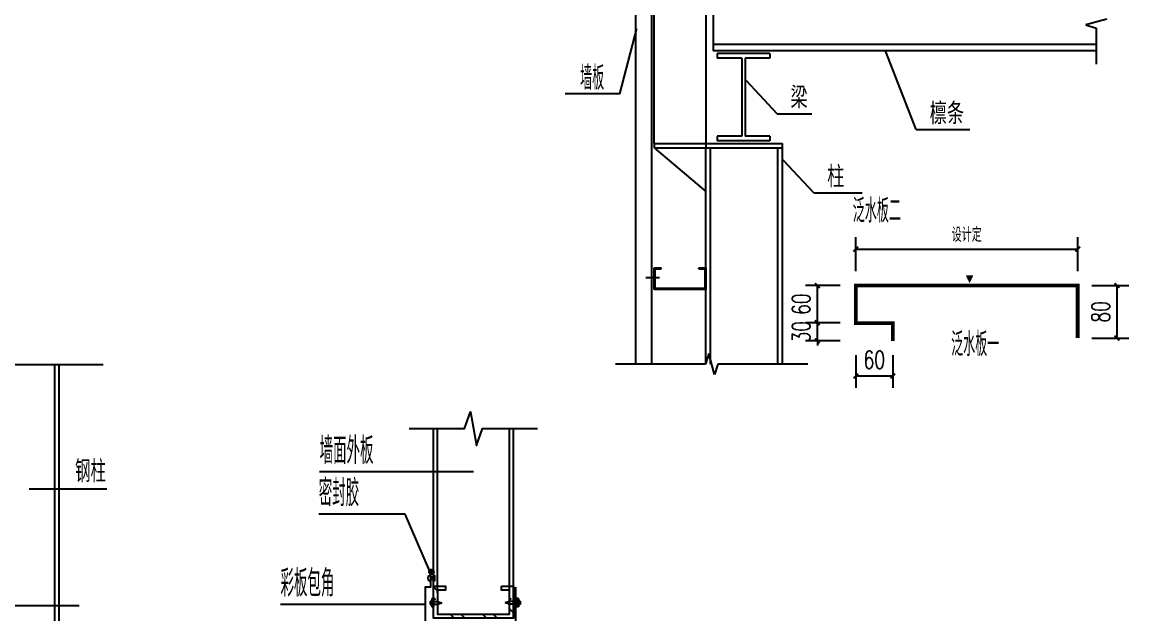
# Model space of a CAD drawing. Extents: x 4150464 to 4450492, y 75142 to 874437.
# Drawn here: x 4333713 to 4363162, y 90892 to 106642 of the extents above; entities that cross this region are included whole.
import ezdxf

# ---------------------------------------------------------------- set-up
doc = ezdxf.new("R2010")
doc.units = 0
doc.header["$LTSCALE"] = 1000
doc.header["$MEASUREMENT"] = 0
doc.linetypes.add('30', pattern=[0])
for name, color, linetype in [('DIM_SYMB', 3, 'Continuous'), ('killer_tk3.0000', 1, 'Continuous'), ('OTHER', 253, 'Continuous'), ('PUB_DIM', 3, 'Continuous'), ('PUB_TEXT', 7, 'Continuous'), ('WALL', 6, 'Continuous'), ('线', 144, 'Continuous'), ('线线', 150, 'Continuous')]:
    doc.layers.add(name, color=color, linetype=linetype)
doc.styles.add('_HZTXT', font='txt.shx', dxfattribs={"width": 0.8, "bigfont": 'hztxt.shx'})
doc.styles.add('_TCH_DIM', font='SIMPLEX', dxfattribs={"bigfont": 'GBCBIG'})
doc.styles.add('DIM_FONT', font='SIMPLEX', dxfattribs={"width": 0.7, "bigfont": 'GBCBIG'})
doc.styles.add('HZTXT', font='txt', dxfattribs={"width": 0.7, "height": 300, "bigfont": 'HZTXT'})
doc.dimstyles.new('DIMN', dxfattribs={"dimtxt": 300, "dimasz": 100, "dimexe": 250, "dimexo": 300, "dimgap": 150, "dimtad": 1, "dimdec": 0, "dimzin": 0, "dimdsep": 46, "dimtxsty": 'DIM_FONT', "dimblk": 'ARCHTICK', "dimcen": 0.09, "dimclrt": 7, "dimazin": 2, "dimtfac": 1, "dimtdec": 0, "dimtix": 1, "dimtmove": 2, "dimatfit": 3, "dimfxl": 1, "dimtolj": 1, "dimtzin": 0, "dimarcsym": 0})

# ---------------------------------------------------------------- blocks, each defined once
blk = doc.blocks.new('sdgfdg')
h = blk.add_hatch()
h.set_pattern_fill('ANSI37', color=256, scale=7.5, style=0)
h.set_pattern_definition([(45, (940921.474, 438379.817), (-16.8379802, 16.8379802), []), (135, (940921.474, 438379.817), (-16.8379802, -16.8379802), [])])
h.paths.add_polyline_path([(1036368, 569627, 1), (1036278, 569627, 1)])
h = blk.add_hatch()
h.set_pattern_fill('ANSI32', color=256, scale=45, style=0)
h.set_pattern_definition([(315, (970491.75, 700444.56), (-303.0836, -303.0836), []), (315, (970693.8, 700444.56), (-303.0836, -303.0836), [])])
h.paths.add_polyline_path([(1037860, 568760), (1036360, 568760), (1036360, 569019), (1036435, 569019), (1036435, 568965), (1036435, 568835), (1037785, 568835), (1037785, 569019), (1037860, 569019)])
h.paths.add_polyline_path([(1037860, 569109), (1037785, 569109), (1037785, 569164), (1037785, 569285), (1037635, 569285), (1037635, 569360), (1037860, 569360)])
h.paths.add_polyline_path([(1036585, 569285), (1036435, 569285), (1036435, 569109), (1036360, 569109), (1036360, 569360), (1036585, 569360)])
for p, q in [((1036435, 569238), (1036435, 572309)), ((1037785, 569285), (1037785, 572309)), ((1036330, 569126), (1036330, 568974)), ((1036330, 569126), (1036360, 569126)), ((1036360, 569126), (1036360, 568974)), ((1037951, 569126), (1037921, 569126)), ((1037921, 569126), (1037921, 568974)), ((1037951, 569126), (1037951, 568974)), ((1036300, 569081), (1036300, 569019)), ((1036300, 569081), (1036330, 569081)), ((1036300, 569019), (1036330, 569019)), ((1036330, 568974), (1036360, 568974)), ((1036360, 569074), (1036435, 569074)), ((1036360, 569026), (1036435, 569026)), ((1036435, 569074), (1036517, 569050)), ((1036435, 569026), (1036517, 569050)), ((1037785, 569074), (1037702, 569050)), ((1037785, 569026), (1037702, 569050)), ((1037921, 569074), (1037785, 569074)), ((1037921, 569026), (1037785, 569026)), ((1037951, 568974), (1037921, 568974)), ((1037981, 569081), (1037951, 569081)), ((1037981, 569019), (1037951, 569019)), ((1037981, 569081), (1037981, 569019))]:
    blk.add_line(p, q)
blk.add_lwpolyline([(1036360, 569459), (1036360, 569558), (1036383, 569558), (1036383, 569459)], close=True)
blk.add_lwpolyline([(1037635, 569360), (1037860, 569360), (1037860, 568760), (1036360, 568760), (1036360, 569360), (1036585, 569360), (1036585, 569285), (1036435, 569285), (1036435, 568835), (1037785, 568835), (1037785, 569285), (1037635, 569285), (1037635, 569360)])
blk.add_circle((1036323, 569627), 45)
blk.add_arc((1036315, 569508), 60, 90, 270)
at = {"layer": 'PUB_DIM'}
for p, q in [((1034957, 571497), (1034232, 571497)), ((1037110, 571497), (1034957, 571497)), ((1035830, 570706), (1034216, 570706)), ((1036287, 569653), (1035830, 570706)), ((1035145, 569015), (1033500, 569015)), ((1036210, 569015), (1035145, 569015))]:
    blk.add_line(p, q, dxfattribs=at)
blk.add_lwpolyline([(1035910, 572309), (1036941, 572309), (1037056, 572624), (1037167, 571994), (1037278, 572309), (1038310, 572309)], dxfattribs=at)
at = {"layer": 'PUB_TEXT'}
for p, q in [((1036360, 569531), (1036315, 569531)), ((1036360, 569486), (1036315, 569486))]:
    blk.add_line(p, q, dxfattribs=at)
at = {"layer": 'WALL'}
for p, q in [((1036360, 568760), (1036360, 572309)), ((1037860, 568760), (1037860, 572309))]:
    blk.add_line(p, q, dxfattribs=at)
for points in [[(1037905, 568685), (1036210, 568685), (1036210, 569345), (1036315, 569345), (1036315, 569610)], [(1037905, 568685), (1037905, 569344)]]:
    blk.add_lwpolyline(points, dxfattribs=at)
at = {"layer": 'PUB_TEXT', "style": '_TCH_DIM', "width": 0.7}
for s, p in [('墙面外板', (1034232, 571647)), ('密封胶', (1034216, 570856)), ('彩板包角', (1033500, 569165))]:
    blk.add_text(s, height=500, dxfattribs=at).set_placement(p)
blk = doc.blocks.new('346')
at = {"linetype": 'Continuous'}
for p, q in [((1107088.9, 49696.7, 1638.5), (1107088.9, 58458.3, 1638.5)), ((1107148.2, 49696.7, 1638.5), (1107148.2, 58458.3, 1638.5))]:
    blk.add_line(p, q, dxfattribs=at)
at = {"color": 3}
blk.add_line((1106744.7, 56786, 1638.5), (1107791.9, 56786, 1638.5), dxfattribs=at)
at = {"layer": 'DIM_SYMB', "elevation": 1638.5}
blk.add_lwpolyline([(1107742.2, 58458.3), (1105975.4, 58458.3), (1105899.8, 58250.4), (1105826.5, 58666.2), (1105752.7, 58458.3), (1103985.9, 58458.3)], dxfattribs=at)
at = {"layer": 'PUB_DIM', "elevation": 1638.5}
blk.add_lwpolyline([(1104312.6, 55217.4), (1105763.8, 55217.4), (1105831.9, 55404.5), (1105897.9, 55030.2), (1105964.3, 55217.4), (1107415.5, 55217.4)], dxfattribs=at)
at = {"layer": 'PUB_TEXT', "style": '_HZTXT', "width": 0.7}
blk.add_text('钢柱', height=297, dxfattribs=at).set_placement((1107362.4, 56875.1, 1638.5))
blk = doc.blocks.new('_ArchTick')
at = {"color": 0, "linetype": 'ByBlock', "const_width": 0.4}
blk.add_lwpolyline([(-0.5, -0.5), (0.5, 0.5)], dxfattribs=at)
blk = doc.blocks.new('*D318')
at = {"layer": 'Defpoints', "color": 0}
for p in [(13700559, 8397715), (13695911, 8396950), (13700559, 8396950)]:
    blk.add_point(p, dxfattribs=at)
at = {"layer": 'PUB_DIM', "color": 0, "lineweight": -2}
for p, q in [((13695911, 8397250), (13695911, 8397965)), ((13700559, 8397250), (13700559, 8397965)), ((13695911, 8397715), (13700559, 8397715))]:
    blk.add_line(p, q, dxfattribs=at)
at = {"layer": 'PUB_DIM', "color": 0, "lineweight": -2, "xscale": 100, "yscale": 100, "zscale": 100, "rotation": 180}
blk.add_blockref('_ArchTick', (13695911, 8397715), dxfattribs=at)
at = {"layer": 'PUB_DIM', "color": 0, "lineweight": -2, "xscale": 100, "yscale": 100, "zscale": 100}
blk.add_blockref('_ArchTick', (13700559, 8397715), dxfattribs=at)
at = {"layer": 'PUB_DIM', "color": 7, "insert": (13698235, 8398015), "char_height": 300, "attachment_point": 5, "style": 'HZTXT'}
blk.add_mtext('\\A1;设计定', dxfattribs=at)
blk = doc.blocks.new('*D319')
at = {"layer": 'Defpoints', "color": 0}
for p in [(13695911, 8395789), (13696686, 8395789), (13696686, 8395056)]:
    blk.add_point(p, dxfattribs=at)
at = {"layer": 'PUB_DIM', "color": 0, "lineweight": -2}
for p, q in [((13695911, 8395489), (13695911, 8394806)), ((13696686, 8395489), (13696686, 8394806)), ((13695911, 8395056), (13696686, 8395056))]:
    blk.add_line(p, q, dxfattribs=at)
at = {"layer": 'PUB_DIM', "color": 0, "lineweight": -2, "xscale": 100, "yscale": 100, "zscale": 100, "rotation": 180}
blk.add_blockref('_ArchTick', (13695911, 8395056), dxfattribs=at)
at = {"layer": 'PUB_DIM', "color": 0, "lineweight": -2, "xscale": 100, "yscale": 100, "zscale": 100}
blk.add_blockref('_ArchTick', (13696686, 8395056), dxfattribs=at)
at = {"layer": 'PUB_DIM', "color": 7, "insert": (13696298, 8395395), "char_height": 375, "attachment_point": 5, "style": 'DIM_FONT'}
blk.add_mtext('\\A1;60', dxfattribs=at)
blk = doc.blocks.new('*D320')
at = {"layer": 'Defpoints', "color": 0}
for p in [(13700559, 8396950), (13700559, 8395848), (13701381, 8395848)]:
    blk.add_point(p, dxfattribs=at)
at = {"layer": 'PUB_DIM', "color": 0, "lineweight": -2}
for p, q in [((13700859, 8396950), (13701631, 8396950)), ((13701381, 8396950), (13701381, 8395848)), ((13700859, 8395848), (13701631, 8395848))]:
    blk.add_line(p, q, dxfattribs=at)
at = {"layer": 'PUB_DIM', "color": 0, "lineweight": -2, "xscale": 100, "yscale": 100, "zscale": 100}
for p, rotation in [((13701381, 8396950), 90), ((13701381, 8395848), 270)]:
    blk.add_blockref('_ArchTick', p, dxfattribs=dict(at, rotation=rotation))
at = {"layer": 'PUB_DIM', "color": 7, "insert": (13701042, 8396399), "char_height": 375, "attachment_point": 5, "rotation": 90, "style": 'DIM_FONT'}
blk.add_mtext('\\A1;80', dxfattribs=at)
blk = doc.blocks.new('*D321')
at = {"layer": 'Defpoints', "color": 0}
for p in [(13695105, 8396950), (13695880, 8396950), (13695880, 8396171)]:
    blk.add_point(p, dxfattribs=at)
at = {"layer": 'PUB_DIM', "color": 0, "lineweight": -2}
for p, q in [((13695580, 8396950), (13694855, 8396950)), ((13695105, 8396171), (13695105, 8396950)), ((13695580, 8396171), (13694855, 8396171))]:
    blk.add_line(p, q, dxfattribs=at)
at = {"layer": 'PUB_DIM', "color": 0, "lineweight": -2, "xscale": 100, "yscale": 100, "zscale": 100}
for p, rotation in [((13695105, 8396950), 90), ((13695105, 8396171), 270)]:
    blk.add_blockref('_ArchTick', p, dxfattribs=dict(at, rotation=rotation))
at = {"layer": 'PUB_DIM', "color": 7, "insert": (13694766, 8396560), "char_height": 375, "attachment_point": 5, "rotation": 90, "style": 'DIM_FONT'}
blk.add_mtext('\\A1;60', dxfattribs=at)
blk = doc.blocks.new('*D322')
at = {"layer": 'Defpoints', "color": 0}
for p in [(13695105, 8396171), (13695880, 8396171), (13695880, 8395791)]:
    blk.add_point(p, dxfattribs=at)
at = {"layer": 'PUB_DIM', "color": 0, "lineweight": -2}
for p, q in [((13695580, 8396171), (13694855, 8396171)), ((13695105, 8396171), (13695105, 8396271)), ((13695105, 8395791), (13695105, 8396171)), ((13695580, 8395791), (13694855, 8395791)), ((13695105, 8395791), (13695105, 8395691))]:
    blk.add_line(p, q, dxfattribs=at)
at = {"layer": 'PUB_DIM', "color": 0, "lineweight": -2, "xscale": 100, "yscale": 100, "zscale": 100}
for p, rotation in [((13695105, 8396171), 270), ((13695105, 8395791), 90)]:
    blk.add_blockref('_ArchTick', p, dxfattribs=dict(at, rotation=rotation))
at = {"layer": 'PUB_DIM', "color": 7, "insert": (13694766, 8395981), "char_height": 375, "attachment_point": 5, "rotation": 90, "style": 'DIM_FONT'}
blk.add_mtext('\\A1;30', dxfattribs=at)
blk = doc.blocks.new('FHFGHSGS')
blk.add_hatch(color=256).paths.add_polyline_path([(13698294.3, 8396997.6), (13698214.5, 8397165.7), (13698374.6, 8397165.4)])
for p, q in [((13691301.9, 8395303.5), (13691301.9, 8408549.4)), ((13691637.9, 8395303.5), (13691637.9, 8408549.4)), ((13691687.2, 8399929.3), (13691687.2, 8408345.2)), ((13692767.2, 8408345.2), (13692767.2, 8399833.3)), ((13692923.9, 8402947.8), (13692923.9, 8401867.8)), ((13692923.9, 8402011.8), (13700949.7, 8402011.8)), ((13700949.7, 8401867.8), (13692923.9, 8401867.8)), ((13694110.4, 8401812.8), (13693007.8, 8401812.8)), ((13693007.8, 8401812.8), (13693007.8, 8401716.8)), ((13693523.1, 8401716.8), (13693007.8, 8401716.8)), ((13693523.1, 8401716.8), (13693523.1, 8400080)), ((13694110.4, 8401716.8), (13693595.1, 8401716.8)), ((13693595.1, 8401716.8), (13693595.1, 8400080)), ((13694110.4, 8401812.8), (13694110.4, 8401716.8)), ((13697178.3, 8400218.2), (13696534.5, 8401867.8)), ((13694261.9, 8400552.2), (13693618.1, 8401240.6)), ((13694261.9, 8400552.2), (13694989.3, 8400552.2)), ((13693523.1, 8400080), (13693007.8, 8400080)), ((13693007.8, 8400080), (13693007.8, 8399984)), ((13694110.4, 8400080), (13693595.1, 8400080)), ((13694110.4, 8400080), (13694110.4, 8399984)), ((13697178.3, 8400218.2), (13698297.6, 8400218.2)), ((13691687.2, 8399929.3), (13691687.2, 8399833.3)), ((13691687.2, 8399929.3), (13694376.4, 8399929.3)), ((13691687.2, 8399833.3), (13694376.4, 8399833.3)), ((13691687.2, 8399833.3), (13692767.2, 8398922.2)), ((13692767.2, 8395305.5), (13692767.2, 8399833.3)), ((13692863.2, 8395305.5), (13692863.2, 8399833.3)), ((13694110.4, 8399984), (13693007.8, 8399984)), ((13694280.4, 8395305.5), (13694280.4, 8399833.3)), ((13694376.4, 8395305.5), (13694376.4, 8399929.3)), ((13695030.2, 8398892.8), (13694386.5, 8399581.2)), ((13695030.2, 8398892.8), (13696046.8, 8398892.8)), ((13691687.2, 8396867.5), (13691687.2, 8397321.1)), ((13691687.2, 8397321.1), (13691831.2, 8397321.1)), ((13691708.8, 8396889.1), (13691708.8, 8397299.5)), ((13691708.8, 8397299.5), (13691831.2, 8397299.5)), ((13691831.2, 8397299.5), (13691831.2, 8397321.1)), ((13691831.2, 8397299.5), (13691831.2, 8397299.5)), ((13692623.2, 8397299.5), (13692623.2, 8397321.1)), ((13692623.2, 8397321.1), (13692767.2, 8397321.1)), ((13692623.2, 8397299.5), (13692623.2, 8397299.5)), ((13692623.2, 8397299.5), (13692745.6, 8397299.5)), ((13692745.6, 8397299.5), (13692745.6, 8396889.1)), ((13692767.2, 8397321.1), (13692767.2, 8396867.5)), ((13691511.5, 8397121.1), (13691797.5, 8397121.1)), ((13692767.2, 8396867.5), (13691687.2, 8396867.5)), ((13692745.6, 8396889.1), (13691708.8, 8396889.1))]:
    blk.add_line(p, q)
at = {"ltscale": 0.02}
blk.add_line((13695910.5, 8396170.6), (13695910.5, 8396460), dxfattribs=at)
at = {"const_width": 80}
blk.add_lwpolyline([(13696686, 8395790.7), (13696686, 8396160.6), (13695910.5, 8396160.6), (13695910.5, 8396949.9), (13700558.5, 8396949.9), (13700558.5, 8395847.7)], dxfattribs=at)
at = {"layer": 'killer_tk3.0000', "color": 3, "linetype": '30', "ltscale": 0.02}
for q in [(13691322.3, 8402337.8), (13689818.2, 8400970.4)]:
    blk.add_line((13690968.4, 8400970.4), q, dxfattribs=at)
at = {"layer": 'OTHER'}
for p, q in [((13701169.7, 8402534.1), (13700729.7, 8402414.1)), ((13700729.7, 8402414.1), (13700949.7, 8402344.1)), ((13700949.7, 8402344.1), (13700949.7, 8401587.8)), ((13692830.6, 8395525.5), (13692760.6, 8395305.5)), ((13692950.6, 8395085.5), (13692830.6, 8395525.5)), ((13692760.6, 8395305.5), (13690872.8, 8395305.5)), ((13693020.6, 8395305.5), (13692950.6, 8395085.5)), ((13694908.3, 8395305.5), (13693020.6, 8395305.5))]:
    blk.add_line(p, q, dxfattribs=at)
at = {"style": '_HZTXT', "width": 0.8}
for s, p in [('梁', (13694542.5, 8400665)), ('檩条', (13697458.9, 8400331.1)), ('柱', (13695310.8, 8399005.7))]:
    blk.add_text(s, height=450, dxfattribs=at).set_placement(p)
at = {"layer": 'PUB_TEXT', "style": '_TCH_DIM', "width": 0.7}
for s, p in [('墙板', (13690135.1, 8401051.9)), ('泛水板二', (13695847.9, 8398270.6)), ('泛水板一', (13697908.6, 8395470.9))]:
    blk.add_text(s, height=500, dxfattribs=at).set_placement(p)
at = {"layer": 'PUB_DIM'}
dim = blk.add_linear_dim(base=(13700558.5, 8397714.5), p1=(13695910.5, 8396949.9), p2=(13700558.5, 8396949.9), text='设计定', dimstyle='DIMN', override={"dimtxsty": 'HZTXT'}, dxfattribs=at)
dim.commit()
dim.dimension.update_dxf_attribs({"geometry": '*D318', "text_midpoint": (13698234.5, 8398014.5)})
for base, p1, p2, text, picture, middle in [((13695104.9, 8396949.9), (13695880.4, 8396170.6), (13695880.4, 8396949.9), '60', '*D321', (13694765.6, 8396560.3)), ((13701381.3, 8395847.7), (13700558.5, 8396949.9), (13700558.5, 8395847.7), '80', '*D320', (13701042.1, 8396398.8)), ((13695104.9, 8396170.6), (13695880.4, 8395790.7), (13695880.4, 8396170.6), '30', '*D322', (13694765.6, 8395980.6))]:
    dim = blk.add_linear_dim(base=base, p1=p1, p2=p2, angle=90, text=text, dimstyle='DIMN', dxfattribs=at)
    dim.commit()
    dim.dimension.update_dxf_attribs({"geometry": picture, "text_midpoint": middle})
dim = blk.add_linear_dim(base=(13696686, 8395055.7), p1=(13695910.5, 8395789), p2=(13696686, 8395789), text='60', dimstyle='DIMN', dxfattribs=at)
dim.commit()
dim.dimension.update_dxf_attribs({"geometry": '*D319', "text_midpoint": (13696298.3, 8395394.9)})

msp = doc.modelspace()

# ---------------------------------------------------------------- block references
at = {"layer": '线'}
for name, p, xscale, yscale, zscale in [('FHFGHSGS', (-13039006, -10565168), 1.270080006681383, 1.2700800022576, 1.27008000254016), ('sdgfdg', (2870445, -718279), 1.422489602118731, 1.4224896018859, 1.422489603555866)]:
    msp.add_blockref(name, p, dxfattribs=dict(at, xscale=xscale, yscale=yscale, zscale=zscale))
at = {"layer": '线线', "xscale": 1.975680008530617, "yscale": 1.975680001778528, "zscale": 1.975680003950783}
msp.add_blockref('346', (2147328, -17973, -3237), dxfattribs=at)

doc.saveas('drawing.dxf')
